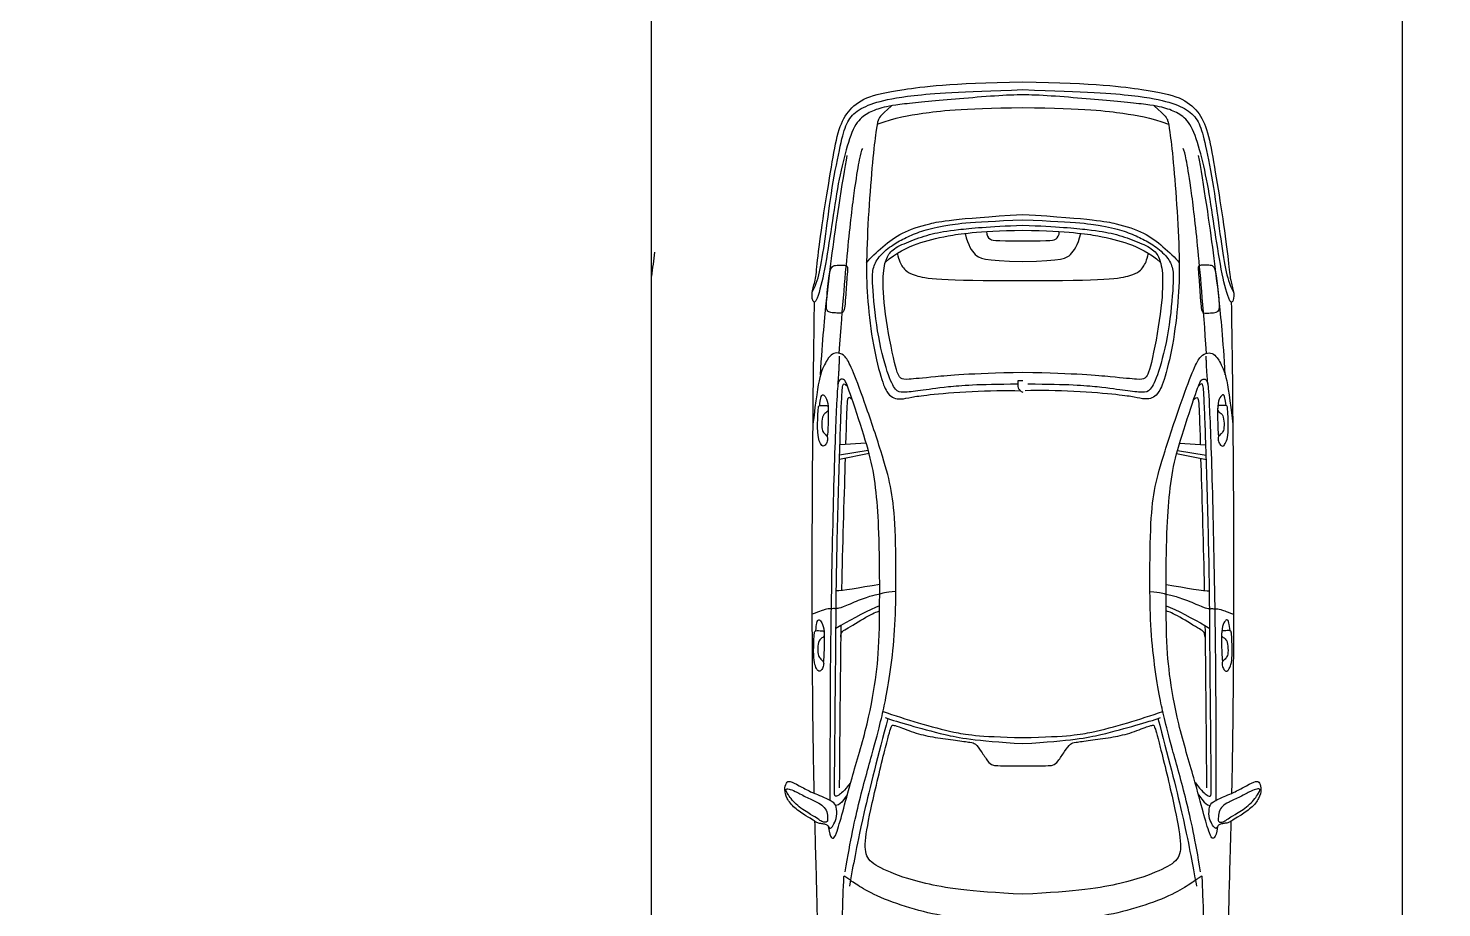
# Model space of a CAD drawing. Header units: metres. Extents: x 1203 to 2640, y 535 to 1122.
# Drawn here: x 1230.33 to 1236.82, y 565.24 to 569.27 of the extents above; entities that cross this region are included whole.
import ezdxf

# ---------------------------------------------------------------- set-up
doc = ezdxf.new("R2010")
doc.units = ezdxf.units.M
doc.layers.add('car', color=253, linetype='Continuous')
doc.layers.add('line work', color=7, linetype='Continuous')
picture_1 = doc.add_image_def('image1.png', size_in_pixel=(941, 730))

msp = doc.modelspace()

# ---------------------------------------------------------------- linework, layer by layer
at = {"layer": 'car'}
for points in [[(1234.192384563925, 567.3201910821824), (1234.056071081222, 567.2925389176066)], [(1234.18864306917, 567.3339949753977), (1234.056732191337, 567.3134329739785)], [(1234.178809129424, 567.3682123478111), (1234.058252615783, 567.3601617199461)], [(1235.604254216888, 567.3201910821824), (1235.740567699591, 567.2925389176066)], [(1235.607995711643, 567.3339949753977), (1235.739906589476, 567.3134329739785)], [(1235.617829651389, 567.3682123478111), (1235.73838616503, 567.3601617199461)], [(1234.06253982783, 566.5307748649586), (1234.040036908808, 566.5173188818476)], [(1235.734098952983, 566.5307748649586), (1235.756601872004, 566.5173188818476)], [(1234.092172934319, 565.7541064654129), (1234.066567501665, 565.7194936617275), (1234.051115364043, 565.70836812264), (1234.038697957635, 565.7042084097036)], [(1235.704465846494, 565.7541064654129), (1235.730071279148, 565.7194936617275), (1235.74552341677, 565.70836812264), (1235.757940823178, 565.7042084097036)]]:
    msp.add_lwpolyline(points, dxfattribs=at)
for points, knots in [([(1233.935115265746, 568.0198828176001), (1233.937155668369, 568.0171368174865), (1233.939252385168, 568.0159294205425), (1233.941405416143, 568.0162606267679), (1233.93920518501, 567.8849246168447), (1233.928145391636, 567.0303411428465), (1233.932504117694, 566.1687374344165), (1233.938420988053, 565.8464101164541), (1233.940319802498, 565.7605620238564), (1233.934849532066, 565.7629968991416), (1233.912425233442, 565.7733060958387), (1233.869392970814, 565.7970480338404), (1233.825360297223, 565.819542986653), (1233.811480432722, 565.8118851303764), (1233.802386728393, 565.7779033931488), (1233.811959048739, 565.7376996476964), (1233.847376634018, 565.6931883580885), (1233.907682252197, 565.6534632286532), (1233.929568295816, 565.6408509323307), (1233.940780884323, 565.6342232501765), (1233.943415016735, 565.6327075652707), (1233.944748308377, 565.5817250849009), (1233.950235878743, 565.3886004987726), (1233.955498286141, 565.178763156382), (1233.956349737954, 565.1126509567212), (1233.959137215022, 565.0639241763974), (1233.943595529602, 565.0490152690793), (1233.932917048397, 564.9294719003019), (1233.949089507212, 564.4995661910727), (1233.959619059592, 564.3411442893496), (1233.990729100716, 564.1779362274538), (1234.02035625163, 564.0643654822834), (1234.035313511885, 564.0368046242922), (1234.040774430933, 564.02871532571), (1234.04666177508, 564.0089134636949), (1234.072471804965, 563.9621976741237), (1234.10733395931, 563.9314717075815), (1234.174103848142, 563.8960186692639), (1234.274554123376, 563.860565630946), (1234.429956608003, 563.8257034766002), (1234.497908264778, 563.8085678414132), (1234.545987976006, 563.8143382486596), (1234.549763115751, 563.8119003625707), (1234.563543605716, 563.8051368296958), (1234.60533210905, 563.7974756040846), (1234.898319390406, 563.7758611926731), (1235.191306671763, 563.7974756040846), (1235.233095175096, 563.8051368296958), (1235.246875665061, 563.8119003625707), (1235.250650804806, 563.8143382486596), (1235.298730516034, 563.8085678414132), (1235.36668217281, 563.8257034766002), (1235.522084657436, 563.860565630946), (1235.62253493267, 563.8960186692639), (1235.689304821502, 563.9314717075815), (1235.724166975848, 563.9621976741237), (1235.749977005732, 564.0089134636949), (1235.75586434988, 564.02871532571), (1235.761325268928, 564.0368046242922), (1235.776282529183, 564.0643654822834), (1235.805909680097, 564.1779362274538), (1235.837019721221, 564.3411442893496), (1235.847549273601, 564.4995661910727), (1235.863721732415, 564.9294719003019), (1235.853043251211, 565.0490152690793), (1235.837501565791, 565.0639241763974), (1235.840289042858, 565.1126509567212), (1235.841140494671, 565.178763156382), (1235.846402902069, 565.3886004987726), (1235.851890472436, 565.5817250849009), (1235.853223764077, 565.6327075652707), (1235.855857896489, 565.6342232501765), (1235.867070484997, 565.6408509323307), (1235.888956528615, 565.6534632286532), (1235.949262146794, 565.6931883580885), (1235.984679732073, 565.7376996476964), (1235.994252052419, 565.7779033931488), (1235.985158348091, 565.8118851303764), (1235.971278483589, 565.819542986653), (1235.927245809999, 565.7970480338404), (1235.884213547371, 565.7733060958387), (1235.861789248746, 565.7629968991416), (1235.856318978314, 565.7605620238564), (1235.858217792759, 565.8464101164541), (1235.864134663119, 566.1687374344165), (1235.868493389176, 567.0303411428465), (1235.857433595803, 567.8849246168447), (1235.855233364669, 568.0162606267679), (1235.857386395645, 568.0159294205425), (1235.859483112444, 568.0171368174865), (1235.861523515066, 568.0198828176001), (1235.868381487429, 568.0361008221248), (1235.865753881165, 568.0740922338043), (1235.84867862401, 568.1184152417372), (1235.842475760426, 568.2052553319145), (1235.812786070298, 568.4249421851769), (1235.775861450804, 568.6464899021453), (1235.74884343654, 568.8040949853546), (1235.705614613716, 568.8932544324273), (1235.626361771874, 568.9589982671373), (1235.47956389437, 568.9887180828282), (1235.239103567417, 569.0211396999455), (1234.898319390406, 569.0274439032739), (1234.557535213396, 569.0211396999455), (1234.317074886442, 568.9887180828282), (1234.170277008939, 568.9589982671373), (1234.091024167096, 568.8932544324273), (1234.047795344273, 568.8040949853546), (1234.020777330009, 568.6464899021453), (1233.983852710514, 568.4249421851769), (1233.954163020386, 568.2052553319145), (1233.947960156802, 568.1184152417372), (1233.930884899648, 568.0740922338043), (1233.928257293383, 568.0361008221248), (1233.935115265746, 568.0198828176001)], [9.811372563959978, 9.811372563959978, 9.811372563959978, 9.811372563959978, 10.30411027758206, 10.30411027758206, 10.30411027758206, 11.1973159144114, 12.1973159144114, 12.64415504076459, 12.64415504076459, 12.64415504076459, 12.96940806953581, 13.96940806953583, 14.96940806953584, 15.96940806953585, 16.96940806953587, 17.96940806953588, 18.96940806953589, 19.9694080695359, 20.96940806953592, 21.2945489660335, 21.2945489660335, 21.2945489660335, 21.6069040191925, 22.6069040191925, 23.22067175966023, 23.22067175966023, 23.22067175966023, 24.15963491974452, 25.15963491974453, 26.15963491974454, 27.15963491974455, 28.15963491974457, 28.73887292436218, 28.73887292436218, 28.73887292436218, 29.73887292436218, 30.73887292436218, 31.73887292436218, 32.73887292436218, 33.73887292436218, 34.73887292436218, 34.73887292436218, 34.73887292436218, 35.28556332597728, 36.28556332597728, 36.28556332597728, 36.28556332597728, 37.28556332597728, 37.83225372759237, 37.83225372759237, 37.83225372759237, 38.83225372759237, 39.83225372759237, 40.83225372759237, 41.83225372759237, 42.83225372759237, 43.83225372759237, 43.83225372759237, 43.83225372759237, 44.41149173220998, 45.41149173221, 46.41149173221001, 47.41149173221002, 48.41149173221004, 49.35045489229432, 49.35045489229432, 49.35045489229432, 49.96422263276205, 50.96422263276205, 51.27657768592105, 51.27657768592105, 51.27657768592105, 51.60171858241863, 52.60171858241865, 53.60171858241866, 54.60171858241868, 55.60171858241868, 56.6017185824187, 57.60171858241871, 58.60171858241873, 59.60171858241874, 59.92697161118996, 59.92697161118996, 59.92697161118996, 60.37381073754315, 61.37381073754315, 62.2670163743725, 62.2670163743725, 62.2670163743725, 62.75975408799457, 62.75975408799457, 62.75975408799457, 63.57112665195455, 64.57112665195456, 65.57112665195456, 66.57112665195456, 67.57112665195456, 68.57112665195456, 69.57112665195456, 70.57112665195456, 71.57112665195456, 72.57112665195456, 72.57112665195456, 72.57112665195456, 73.57112665195456, 74.57112665195456, 75.57112665195456, 76.57112665195456, 77.57112665195456, 78.57112665195456, 79.57112665195456, 80.57112665195456, 81.57112665195456, 82.38249921591454, 82.38249921591454, 82.38249921591454, 82.38249921591454]), ([(1233.931465217872, 568.063488203617), (1233.951586485367, 568.0996855842661), (1233.967859429955, 568.1571195063411), (1233.993008837826, 568.3185209952042), (1234.020729320461, 568.5446617745977), (1234.063039530799, 568.7511064215923), (1234.085653608739, 568.8393742741944), (1234.130881764617, 568.8955447258502), (1234.21914961722, 568.9342075042623), (1234.361399462322, 568.9655754188234), (1234.607236374114, 568.9823536056815), (1234.898319390406, 568.9911074423035), (1235.189402406699, 568.9823536056815), (1235.435239318491, 568.9655754188234), (1235.577489163593, 568.9342075042623), (1235.665757016195, 568.8955447258502), (1235.710985172074, 568.8393742741944), (1235.733599250013, 568.7511064215923), (1235.775909460351, 568.5446617745977), (1235.803629942987, 568.3185209952042), (1235.828779350858, 568.1571195063411), (1235.845052295445, 568.0996855842661), (1235.865173562941, 568.063488203617)], [0, 0, 0, 0, 1, 2, 3, 4, 5, 6, 7, 8, 9, 9, 9, 10, 11, 12, 13, 14, 15, 16, 17, 18, 18, 18, 18]), ([(1235.85523336467, 568.0162606267679), (1235.853016868175, 568.0166015960555), (1235.850740688594, 568.0185732131263), (1235.848404825925, 568.0221754779805), (1235.835317330053, 568.0508332820423), (1235.810601060369, 568.1467313140163), (1235.780646147068, 568.3365159598479), (1235.750737205277, 568.5444195796128), (1235.71572185879, 568.7005296660329), (1235.673411648452, 568.8347551608986), (1235.618700169567, 568.8807128031626), (1235.560341258756, 568.9062448266425), (1235.471343919769, 568.9244819862708), (1235.205081389192, 568.9485550369805), (1234.962372173507, 568.9678424821441), (1234.898319390406, 568.967251598172), (1234.834266607305, 568.9678424821441), (1234.59155739162, 568.9485550369805), (1234.325294861044, 568.9244819862708), (1234.236297522057, 568.9062448266425), (1234.177938611246, 568.8807128031626), (1234.12322713236, 568.8347551608986), (1234.080916922022, 568.7005296660329), (1234.045901575535, 568.5444195796128), (1234.015992633745, 568.3365159598479), (1233.986037720444, 568.1467313140163), (1233.961321450759, 568.0508332820423), (1233.948233954888, 568.0221754779805), (1233.94589809222, 568.0185732131264), (1233.943621912638, 568.0166015960556), (1233.941405416143, 568.016260626768)], [0, 0, 0, 0, 0.5072622863779213, 0.5072622863779213, 0.5072622863779213, 1.359712483094974, 2.359712483094974, 3.359712483094974, 4.359712483094975, 5.359712483094975, 6.359712483094975, 7.359712483094975, 8.359712483094974, 9.359712483094974, 10.35971248309497, 10.35971248309497, 10.35971248309497, 11.35971248309497, 12.35971248309497, 13.35971248309497, 14.35971248309497, 15.35971248309497, 16.35971248309497, 17.35971248309497, 18.35971248309497, 19.35971248309497, 20.21216267981202, 20.21216267981202, 20.21216267981202, 20.71942496618995, 20.71942496618995, 20.71942496618995, 20.71942496618995]), ([(1234.294929416625, 568.9170704748167), (1234.240586794643, 568.8672603389462), (1234.23349618698, 568.8536700075906), (1234.2246329274, 568.8111263616095), (1234.208088176185, 568.671086860254), (1234.189179889082, 568.4341423874969), (1234.177953093615, 568.1895164231039), (1234.183271049363, 568.02584156287), (1234.208679060157, 567.8137142169351), (1234.252995358054, 567.6399943291779), (1234.280766904737, 567.590360075533), (1234.304993147587, 567.5744062082902), (1234.335128230157, 567.5684973685704), (1234.386535135718, 567.5791332800657), (1234.447594561543, 567.5898399398436), (1234.653183302879, 567.6073368539999), (1234.820472726453, 567.6107952854106), (1234.887927862121, 567.6090425097484)], [0, 0, 0, 0, 1, 2, 3, 4, 5, 6, 7, 8, 9, 10, 11, 12, 13, 14, 14.95063561460222, 14.95063561460222, 14.95063561460222, 14.95063561460222]), ([(1234.229372632453, 568.8320945945616), (1234.317031111801, 568.864549486196), (1234.434941658921, 568.883284493468), (1234.605163365766, 568.9052485846739), (1234.898319390406, 568.9088960165996), (1235.191475415046, 568.9052485846739), (1235.361697121892, 568.883284493468), (1235.479607669011, 568.864549486196), (1235.567266148359, 568.8320945945616)], [0, 0, 0, 0, 0.8818112693088045, 1.881811269308804, 1.881811269308804, 1.881811269308804, 2.881811269308804, 3.763622538617609, 3.763622538617609, 3.763622538617609, 3.763622538617609]), ([(1235.501709364188, 568.9170704748167), (1235.556051986169, 568.8672603389462), (1235.563142593833, 568.8536700075906), (1235.572005853413, 568.8111263616095), (1235.588550604627, 568.671086860254), (1235.60745889173, 568.4341423874969), (1235.618685687197, 568.1895164231039), (1235.61336773145, 568.02584156287), (1235.587959720655, 567.8137142169351), (1235.543643422758, 567.6399943291779), (1235.515871876076, 567.590360075533), (1235.491645633225, 567.5744062082902), (1235.461510550655, 567.5684973685704), (1235.410103645094, 567.5791332800657), (1235.34904421927, 567.5898399398436), (1235.143455477934, 567.6073368539999), (1234.976166054359, 567.6107952854106), (1234.908710918691, 567.6090425097484)], [0, 0, 0, 0, 1, 2, 3, 4, 5, 6, 7, 8, 9, 10, 11, 12, 13, 14, 14.95063561460222, 14.95063561460222, 14.95063561460222, 14.95063561460222]), ([(1234.180618118392, 568.1959804932351), (1234.198227654028, 568.2194008589679), (1234.255866084458, 568.2725362870212), (1234.337820727727, 568.3364789207806), (1234.46480539477, 568.3770059421772), (1234.573778052303, 568.397719753113), (1234.898319390406, 568.4184335640491), (1235.222860728509, 568.397719753113), (1235.331833386042, 568.3770059421772), (1235.458818053085, 568.3364789207806), (1235.540772696354, 568.2725362870212), (1235.598411126785, 568.2194008589679), (1235.616020662421, 568.1959804932351)], [0, 0, 0, 0, 1, 2, 3, 4, 4, 4, 5, 6, 7, 8, 8, 8, 8]), ([(1234.874940158925, 567.6386211629608), (1234.689083074831, 567.6381545396337), (1234.535278316518, 567.6258055508747), (1234.422400944185, 567.6080295867278), (1234.344048702818, 567.5990235819731), (1234.314328887127, 567.6062283857768), (1234.278304868109, 567.6755746223891), (1234.22607004053, 567.8773091288967), (1234.205356229594, 568.1177694558505), (1234.208958631496, 568.1772090872323), (1234.237777846712, 568.2294439148102), (1234.303521681422, 568.2825793428635), (1234.360259511377, 568.311398558079), (1234.430506348465, 568.3429195747208), (1234.521466996488, 568.3654345866078), (1234.638545058301, 568.3834465961174), (1234.898319390406, 568.393353201348), (1235.158093722512, 568.3834465961174), (1235.275171784324, 568.3654345866078), (1235.366132432348, 568.3429195747208), (1235.436379269435, 568.311398558079), (1235.493117099391, 568.2825793428635), (1235.558860934101, 568.2294439148102), (1235.587680149316, 568.1772090872323), (1235.591282551218, 568.1177694558505), (1235.570568740282, 567.8773091288967), (1235.518333912704, 567.6755746223891), (1235.482309893685, 567.6062283857768), (1235.452590077994, 567.5990235819731), (1235.374237836627, 567.6080295867278), (1235.261360464294, 567.6258055508747), (1235.107555705982, 567.6381545396337), (1234.921698621888, 567.6386211629608)], [0, 0, 0, 0, 0.960685336757269, 1.960685336757269, 2.960685336757269, 3.960685336757269, 4.960685336757269, 5.960685336757269, 6.960685336757269, 7.960685336757269, 8.960685336757269, 9.960685336757269, 10.96068533675727, 11.96068533675727, 12.96068533675727, 13.96068533675727, 13.96068533675727, 13.96068533675727, 14.96068533675727, 15.96068533675727, 16.96068533675727, 17.96068533675727, 18.96068533675727, 19.96068533675727, 20.96068533675727, 21.96068533675727, 22.96068533675727, 23.96068533675727, 24.96068533675727, 25.96068533675727, 26.96068533675727, 27.92137067351454, 27.92137067351454, 27.92137067351454, 27.92137067351454]), ([(1234.898319390406, 567.6926860314231), (1235.149988318232, 567.6872824285701), (1235.325605410951, 567.6701710195362), (1235.433677468009, 567.6602644143059), (1235.458894281323, 567.6602644143059), (1235.48321049416, 567.6989902347516), (1235.536345922214, 567.9790769826263), (1235.543550726018, 568.1492904724921), (1235.525708611186, 568.2215084052082), (1235.496034418113, 568.2617121506605), (1235.414191079157, 568.2976083519573), (1235.315596179595, 568.3320687052021), (1235.216044047999, 568.3473844177554), (1235.058847579322, 568.3629346711111), (1234.898319390406, 568.3687705621921), (1234.73779120149, 568.3629346711111), (1234.580594732814, 568.3473844177554), (1234.481042601218, 568.3320687052021), (1234.382447701656, 568.2976083519573), (1234.300604362699, 568.2617121506605), (1234.270930169627, 568.2215084052082), (1234.253088054795, 568.1492904724921), (1234.260292858599, 567.9790769826263), (1234.313428286652, 567.6989902347516), (1234.33774449949, 567.6602644143059), (1234.362961312803, 567.6602644143059), (1234.471033369861, 567.6701710195362), (1234.64665046258, 567.6872824285701), (1234.898319390406, 567.6926860314231)], [0, 0, 0, 0, 1, 2, 3, 4, 5, 6, 7, 8, 9, 10, 11, 12, 12, 12, 13, 14, 15, 16, 17, 18, 19, 20, 21, 22, 23, 24, 24, 24, 24]), ([(1234.266293404932, 568.1973142969769), (1234.31614807088, 568.2440283903334), (1234.418276164799, 568.2892565462121), (1234.540100391117, 568.3198949743878), (1234.680161777065, 568.3403205931718), (1234.898319390406, 568.3461564842528), (1235.116477003748, 568.3403205931718), (1235.256538389695, 568.3198949743878), (1235.378362616013, 568.2892565462121), (1235.480490709933, 568.2440283903334), (1235.530345375881, 568.1973142969769)], [0, 0, 0, 0, 1, 2, 3, 3, 3, 4, 5, 6, 6, 6, 6]), ([(1234.632653297091, 568.3314179993349), (1234.646941988246, 568.2739569489393), (1234.679185708973, 568.2305947038235), (1234.713653134578, 568.2050220977296), (1234.898319390406, 568.202798392852), (1235.082985646234, 568.2050220977296), (1235.117453071839, 568.2305947038235), (1235.149696792566, 568.2739569489393), (1235.163985483722, 568.3314179993349)], [0, 0, 0, 0, 1, 2, 2, 2, 3, 4, 4, 4, 4]), ([(1234.731365067585, 568.3394328997886), (1234.731486886067, 568.3208347319685), (1234.744486333449, 568.3036990967814), (1234.763394620552, 568.296608489118), (1234.898319390406, 568.2977902570619), (1235.03324416026, 568.296608489118), (1235.052152447363, 568.3036990967814), (1235.065151894746, 568.3208347319685), (1235.065273713228, 568.3394328997886)], [0, 0, 0, 0, 1, 2, 2, 2, 3, 4, 4, 4, 4]), ([(1234.321722330788, 568.2401252108691), (1234.328952190731, 568.2061339501686), (1234.344518124875, 568.1772257867581), (1234.377873698041, 568.1371990989587), (1234.520190810216, 568.1127383453038), (1234.898319390406, 568.1149620501815), (1235.276447970597, 568.1127383453038), (1235.418765082772, 568.1371990989587), (1235.452120655938, 568.1772257867581), (1235.467686590082, 568.2061339501686), (1235.474916450024, 568.2401252108691)], [0, 0, 0, 0, 1, 2, 3, 3, 3, 4, 5, 6, 6, 6, 6]), ([(1233.965435959841, 567.540467843095), (1233.967131184658, 567.5550804330305), (1233.971678328046, 567.5862409408264), (1233.978422220692, 567.5932096298943), (1233.989613892385, 567.5855789446489), (1234.004620906701, 567.5558192721924), (1234.005129619051, 567.4919758723063), (1234.003053624197, 567.4215650468568), (1234.000159421437, 567.3984654132203), (1234.000044221001, 567.3975865629423)], [0.3486420565506791, 0.3486420565506791, 0.3486420565506791, 0.3486420565506791, 1, 2, 3, 4, 5, 6, 6.040440786243163, 6.040440786243163, 6.040440786243163, 6.040440786243163]), ([(1234.114326020453, 567.5684024550324), (1234.097003786344, 567.5840107629581), (1234.090262780666, 567.5786179584161), (1234.087319488053, 567.4730780538011), (1234.084069734768, 567.3618857580025)], [0, 0, 0, 0, 1, 1.877916167727671, 1.877916167727671, 1.877916167727671, 1.877916167727671]), ([(1235.68231276036, 567.5684024550324), (1235.699634994469, 567.5840107629581), (1235.706376000147, 567.5786179584161), (1235.70931929276, 567.4730780538011), (1235.712569046044, 567.3618857580025)], [0, 0, 0, 0, 1, 1.877916167727671, 1.877916167727671, 1.877916167727671, 1.877916167727671]), ([(1235.831202820972, 567.540467843095), (1235.829507596155, 567.5550804330305), (1235.824960452767, 567.5862409408264), (1235.81821656012, 567.5932096298943), (1235.807024888427, 567.5855789446489), (1235.792017874111, 567.5558192721924), (1235.791509161762, 567.4919758723063), (1235.793585156615, 567.4215650468568), (1235.796479359375, 567.3984654132203), (1235.796594559812, 567.3975865629423)], [0.3486420565506791, 0.3486420565506791, 0.3486420565506791, 0.3486420565506791, 1, 2, 3, 4, 5, 6, 6.040440786243163, 6.040440786243163, 6.040440786243163, 6.040440786243163]), ([(1234.082183731478, 567.2978360554105), (1234.077793800747, 567.1501338939036), (1234.07022282443, 566.9044264368699), (1234.065762631744, 566.7071461505636), (1234.065420971511, 566.6913166028519)], [2.031076658592302, 2.031076658592302, 2.031076658592302, 2.031076658592302, 3, 3.084545976804586, 3.084545976804586, 3.084545976804586, 3.084545976804586]), ([(1235.714455049334, 567.2978360554105), (1235.718844980066, 567.1501338939036), (1235.726415956382, 566.9044264368699), (1235.730876149069, 566.7071461505636), (1235.731217809301, 566.6913166028519)], [2.031076658592302, 2.031076658592302, 2.031076658592302, 2.031076658592302, 3, 3.084545976804586, 3.084545976804586, 3.084545976804586, 3.084545976804586]), ([(1234.240528015533, 566.6211087895272), (1234.194822281243, 566.6036629421787), (1234.115735770546, 566.5621812919601), (1234.06253982783, 566.5307748649586), (1234.060427852681, 566.3859642445532), (1234.058573875082, 566.1839238709358), (1234.055299399038, 565.7862418241009)], [0, 0, 0, 0, 1, 1, 1, 1.647053392163689, 1.647053392163689, 1.647053392163689, 1.647053392163689]), ([(1235.55611076528, 566.6211087895272), (1235.601816499569, 566.6036629421787), (1235.680903010266, 566.5621812919601), (1235.734098952983, 566.5307748649586), (1235.736210928132, 566.3859642445532), (1235.738064905731, 566.1839238709358), (1235.741339381775, 565.7862418241009)], [0, 0, 0, 0, 1, 1, 1, 1.647053392163689, 1.647053392163689, 1.647053392163689, 1.647053392163689]), ([(1233.947198800212, 566.5067856353514), (1233.94889402503, 566.5213982252872), (1233.953441168417, 566.5525587330828), (1233.960185061064, 566.559527422151), (1233.971376732757, 566.5518967369055), (1233.986383747073, 566.5221370644488), (1233.986892459423, 566.4582936645627), (1233.984816464569, 566.3878828391134), (1233.981922261809, 566.3647832054769), (1233.981807061372, 566.3639043551989)], [0.3486420565506791, 0.3486420565506791, 0.3486420565506791, 0.3486420565506791, 1, 2, 3, 4, 5, 6, 6.040440786243163, 6.040440786243163, 6.040440786243163, 6.040440786243163]), ([(1235.8494399806, 566.5067856353514), (1235.847744755783, 566.5213982252872), (1235.843197612395, 566.5525587330828), (1235.836453719749, 566.559527422151), (1235.825262048056, 566.5518967369055), (1235.81025503374, 566.5221370644488), (1235.80974632139, 566.4582936645627), (1235.811822316244, 566.3878828391134), (1235.814716519004, 566.3647832054769), (1235.81483171944, 566.3639043551989)], [0.3486420565506791, 0.3486420565506791, 0.3486420565506791, 0.3486420565506791, 1, 2, 3, 4, 5, 6, 6.040440786243163, 6.040440786243163, 6.040440786243163, 6.040440786243163]), ([(1234.256115304274, 566.1363420730286), (1234.306944245957, 566.1192762973865), (1234.43348517483, 566.0778818975316), (1234.581075989089, 566.0401261078375), (1234.686446244721, 566.0212134978524), (1234.898319390406, 566.0167104954749), (1235.110192536092, 566.0212134978524), (1235.215562791723, 566.0401261078375), (1235.363153605982, 566.0778818975316), (1235.489694534856, 566.1192762973865), (1235.540523476539, 566.1363420730286)], [0, 0, 0, 0, 0.8583800012624154, 1.858380001262415, 2.858380001262415, 2.858380001262415, 2.858380001262415, 3.858380001262415, 4.858380001262415, 5.716760002524831, 5.716760002524831, 5.716760002524831, 5.716760002524831]), ([(1234.26593732025, 566.1084166996329), (1234.297458336892, 566.0967088934517), (1234.372208176357, 566.0750944820402), (1234.532515060993, 566.030064458266), (1234.673909335643, 566.0021458435263), (1234.898319390406, 565.9886368363941), (1235.122729445169, 566.0021458435263), (1235.26412371982, 566.030064458266), (1235.424430604456, 566.0750944820402), (1235.499180443921, 566.0967088934517), (1235.530701460562, 566.1084166996329)], [0, 0, 0, 0, 1, 2, 3, 3, 3, 4, 5, 6, 6, 6, 6]), ([(1234.898319390406, 565.2976951035241), (1235.146885961409, 565.3086763621795), (1235.373374421178, 565.3457381101416), (1235.535347986346, 565.4075076900785), (1235.617707426262, 565.4541780393643), (1235.627316027585, 565.5269288779568), (1235.598490223615, 565.688902443125), (1235.518876098363, 566.015594888125), (1235.501031553048, 566.0746191533983), (1235.4948291494, 566.0735498744987), (1235.478934311466, 566.0708361216805), (1235.387829752575, 566.0343942981242), (1235.303417744115, 566.01677172013), (1235.203451091336, 566.0041633134733), (1235.133204254249, 565.9933561077673), (1235.118794646641, 565.9924555072919), (1235.089975431425, 565.9537296868461), (1235.058454414784, 565.9050972611703), (1235.039541804798, 565.8870852516607), (1235.004418386255, 565.8870852516607), (1234.898319390406, 565.8861846511852), (1234.792220394558, 565.8870852516607), (1234.757096976014, 565.8870852516607), (1234.738184366029, 565.9050972611703), (1234.706663349387, 565.9537296868461), (1234.677844134172, 565.9924555072919), (1234.663434526564, 565.9933561077673), (1234.593187689477, 566.0041633134733), (1234.493221036698, 566.01677172013), (1234.408809028238, 566.0343942981242), (1234.317704469347, 566.0708361216805), (1234.301809631412, 566.0735498744987), (1234.295607227765, 566.0746191533983), (1234.27776268245, 566.015594888125), (1234.198148557198, 565.688902443125), (1234.169322753227, 565.5269288779568), (1234.178931354551, 565.4541780393643), (1234.261290794467, 565.4075076900785), (1234.423264359635, 565.3457381101416), (1234.649752819404, 565.3086763621795), (1234.898319390406, 565.2976951035241)], [0, 0, 0, 0, 1, 2, 3, 4, 5, 6, 7, 8, 9, 10, 11, 12, 13, 14, 15, 16, 17, 18, 18, 18, 19, 20, 21, 22, 23, 24, 25, 26, 27, 28, 29, 30, 31, 32, 33, 34, 35, 36, 36, 36, 36]), ([(1233.943415016735, 565.6327075652707), (1233.9488823949, 565.6295616252567), (1233.961200084303, 565.6229355486407), (1233.968147409048, 565.6234699582365), (1233.973571723911, 565.6227520342106), (1233.978996038773, 565.6220341101844), (1233.992397287258, 565.618524259391), (1234.003405455655, 565.6142167152354), (1234.007712999811, 565.5993796186995), (1234.016806704139, 565.5984223866649), (1234.030686568641, 565.6180456433738), (1234.046480897211, 565.6534632286532), (1234.042173353056, 565.7013248303822), (1234.030686568641, 565.7209480870911), (1233.979479498936, 565.7439912684586), (1233.951668039346, 565.7555108034878), (1233.940319802498, 565.7605620238564)], [18.32514089649769, 18.32514089649769, 18.32514089649769, 18.32514089649769, 19, 20, 20, 20, 21, 22, 23, 24, 25, 26, 27, 28, 29, 29.67474697122878, 29.67474697122878, 29.67474697122878, 29.67474697122878]), ([(1235.853223764077, 565.6327075652707), (1235.847756385913, 565.6295616252567), (1235.835438696509, 565.6229355486407), (1235.828491371764, 565.6234699582365), (1235.823067056902, 565.6227520342106), (1235.817642742039, 565.6220341101844), (1235.804241493555, 565.618524259391), (1235.793233325157, 565.6142167152354), (1235.788925781002, 565.5993796186995), (1235.779832076673, 565.5984223866649), (1235.765952212172, 565.6180456433738), (1235.750157883601, 565.6534632286532), (1235.754465427757, 565.7013248303822), (1235.765952212172, 565.7209480870911), (1235.817159281877, 565.7439912684586), (1235.844970741467, 565.7555108034878), (1235.856318978314, 565.7605620238564)], [18.32514089649769, 18.32514089649769, 18.32514089649769, 18.32514089649769, 19, 20, 20, 20, 21, 22, 23, 24, 25, 26, 27, 28, 29, 29.67474697122878, 29.67474697122878, 29.67474697122878, 29.67474697122878]), ([(1235.673255814452, 564.1978420440116), (1235.70182646649, 564.4784520379178), (1235.719616105512, 564.7653099671454), (1235.73184648234, 565.1188790427047), (1235.722201646599, 565.3746049672195), (1235.721244414565, 565.3798697434095), (1235.717894102444, 565.380826975444), (1235.706885934046, 565.3726905031501), (1235.663331876473, 565.3420590780438), (1235.580531305482, 565.2913257802109), (1235.417323243585, 565.230541546015), (1235.250764869568, 565.1932094966664), (1235.097607744035, 565.1735862399576), (1234.952258691182, 565.1655746843626), (1234.898319390406, 565.1647993264146), (1234.84438008963, 565.1655746843626), (1234.699031036777, 565.1735862399576), (1234.545873911244, 565.1932094966664), (1234.379315537227, 565.230541546015), (1234.216107475331, 565.2913257802109), (1234.13330690434, 565.3420590780438), (1234.089752846766, 565.3726905031501), (1234.078744678369, 565.380826975444), (1234.075394366248, 565.3798697434095), (1234.074437134213, 565.3746049672195), (1234.064792298473, 565.1188790427047), (1234.0770226753, 564.7653099671454), (1234.094812314322, 564.4784520379178), (1234.12338296636, 564.1978420440116)], [0, 0, 0, 0, 1, 2, 3, 4, 5, 6, 7, 8, 9, 10, 11, 12, 12, 12, 13, 14, 15, 16, 17, 18, 19, 20, 21, 22, 23, 24, 24, 24, 24])]:
    msp.add_open_spline(points, degree=3, knots=knots, dxfattribs=at)
for points, degree in [([(1233.969263104834, 567.6814418551266), (1233.978771886575, 567.8488498466581), (1233.998395143284, 568.0422107176435), (1234.022325944148, 568.2398791327842), (1234.05200013722, 568.44903433234), (1234.081674330292, 568.6371304271354), (1234.092203882672, 568.6888209570027)], 3), ([(1234.054807124374, 567.781354571759), (1234.07120026253, 568.0031180347412), (1234.097199157296, 568.3074232803021), (1234.129106891782, 568.5638669241346), (1234.150378714773, 568.6796801826395), (1234.156878438464, 568.7115879171254), (1234.162787278184, 568.7210420606766)], 3), ([(1235.741831656439, 567.781354571759), (1235.725438518283, 568.0031180347412), (1235.699439623516, 568.3074232803021), (1235.66753188903, 568.5638669241346), (1235.64626006604, 568.6796801826395), (1235.639760342348, 568.7115879171254), (1235.633851502628, 568.7210420606766)], 3), ([(1235.827375675979, 567.6814418551266), (1235.817866894238, 567.8488498466581), (1235.798243637529, 568.0422107176435), (1235.774312836664, 568.2398791327842), (1235.744638643592, 568.44903433234), (1235.71496445052, 568.6371304271354), (1235.70443489814, 568.6888209570027)], 3), ([(1233.997145307394, 568.0227792980179), (1233.99529105088, 567.9962702974756), (1233.996204346701, 567.9840270446305), (1234.001561087743, 567.9737256195492), (1234.012892655332, 567.9675447645006), (1234.047711472107, 567.9650724224812), (1234.063987723735, 567.9650724224812), (1234.073671063311, 567.9687809355103), (1234.080057946862, 567.9842330731321), (1234.083148374386, 568.0266749444668), (1234.091183485949, 568.142668990881), (1234.093861856471, 568.17295518062), (1234.093861856471, 568.1758395796428), (1234.090977457448, 568.1828445486979), (1234.068520350771, 568.1867590902289), (1234.035349762009, 568.1849048337142), (1234.020103652889, 568.1805782351801), (1234.007329885789, 568.1430810478844), (1233.998999563909, 568.0492882985602), (1233.997145307394, 568.0227792980179)], 3), ([(1235.799493473418, 568.0227792980179), (1235.801347729933, 567.9962702974756), (1235.800434434112, 567.9840270446305), (1235.79507769307, 567.9737256195492), (1235.78374612548, 567.9675447645006), (1235.748927308706, 567.9650724224812), (1235.732651057077, 567.9650724224812), (1235.722967717501, 567.9687809355103), (1235.716580833951, 567.9842330731321), (1235.713490406426, 568.0266749444668), (1235.705455294863, 568.142668990881), (1235.702776924342, 568.17295518062), (1235.702776924342, 568.1758395796428), (1235.705661323365, 568.1828445486979), (1235.728118430042, 568.1867590902289), (1235.761289018803, 568.1849048337142), (1235.776535127923, 568.1805782351801), (1235.789308895024, 568.1430810478844), (1235.797639216903, 568.0492882985602), (1235.799493473418, 568.0227792980179)], 3), ([(1234.082335214649, 565.4001656409125), (1234.107137751743, 565.548251377096), (1234.145800530156, 565.7298934869957), (1234.2172901959, 565.9793778307137), (1234.251576056001, 566.1150622983498), (1234.267624756474, 566.1865519640933), (1234.29534523911, 566.3455799960539), (1234.312852912353, 566.5323285106497), (1234.316500344279, 566.7292898346377), (1234.312852912353, 567.0218138750788), (1234.293886266339, 567.1691701248769), (1234.253764515156, 567.3136084291348), (1234.16622614894, 567.5747645550148), (1234.110785183669, 567.7192028592726), (1234.082335214649, 567.7709963926177), (1234.050237813703, 567.7855861203204), (1234.021787844682, 567.7790207428541), (1234.002821198669, 567.7571361513001), (1233.963428933871, 567.6878349447115), (1233.948109719783, 567.570387636704), (1233.934588431638, 567.4558414190799)], 3), ([(1235.714303566164, 565.4001656409125), (1235.689501029069, 565.548251377096), (1235.650838250657, 565.7298934869957), (1235.579348584913, 565.9793778307137), (1235.545062724811, 566.1150622983498), (1235.529014024338, 566.1865519640933), (1235.501293541703, 566.3455799960539), (1235.48378586846, 566.5323285106497), (1235.480138436534, 566.7292898346377), (1235.48378586846, 567.0218138750788), (1235.502752514473, 567.1691701248769), (1235.542874265656, 567.3136084291348), (1235.630412631873, 567.5747645550148), (1235.685853597143, 567.7192028592726), (1235.714303566164, 567.7709963926177), (1235.74640096711, 567.7855861203204), (1235.77485093613, 567.7790207428541), (1235.793817582144, 567.7571361513001), (1235.833209846942, 567.6878349447115), (1235.84852906103, 567.570387636704), (1235.862050349175, 567.4558414190799)], 3), ([(1234.049369001013, 567.6385578273475), (1234.056428163231, 567.7242207999743), (1234.056428163231, 567.7673553299278)], 2), ([(1235.7472697798, 567.6385578273475), (1235.740210617582, 567.7242207999743), (1235.740210617582, 567.7673553299278)], 2), ([(1234.004731767449, 565.6084619223195), (1234.009501495076, 565.5753615269612), (1234.018805790452, 565.5536515044166), (1234.028110085829, 565.5532638254429), (1234.038577418127, 565.5629557997929), (1234.071142451943, 565.6715059125142), (1234.105360221675, 565.8085197287203), (1234.190464976255, 566.0871691671027), (1234.228899381549, 566.3177755988677), (1234.241253297537, 566.4811218213677), (1234.241253297537, 566.8929190209476), (1234.231644696213, 567.0809730754227), (1234.213800150898, 567.2456919552546), (1234.173993088272, 567.3898209751076), (1234.096139905893, 567.6239939510472), (1234.080245067959, 567.6631495274216), (1234.060085761311, 567.6639248853699), (1234.051169144908, 567.6507438002536), (1234.045353960298, 567.6220555561772), (1234.030031386352, 567.2480258932271), (1234.016304813032, 566.6056222618822), (1234.012186841037, 566.2308868102646), (1234.012533963151, 565.7281467474004)], 3), ([(1234.1075717913, 565.8100824896774), (1234.075778640187, 565.7683833571102), (1234.047865754059, 565.7478363714877), (1234.036623063813, 565.7470610135397), (1234.033521632021, 565.75287619815), (1234.033133953047, 565.7885426637583), (1234.040389680377, 566.5053570790219), (1234.041290280852, 566.7638294154849), (1234.054799287984, 567.2708674831811), (1234.06560649369, 567.5716680419919), (1234.070576001746, 567.6453184325098), (1234.078740520938, 567.6424922527892), (1234.092583618091, 567.6306135442933)], 3), ([(1234.898319390406, 567.6544912511927), (1234.878148098079, 567.6544912511927), (1234.874841467806, 567.6544912511927), (1234.874841467806, 567.6544912511927), (1234.874841467806, 567.6171008934907), (1234.884252646275, 567.6143029755674), (1234.893155112394, 567.6028569476994), (1234.898319390406, 567.6028569476994)], 3), ([(1235.791907013363, 565.6084619223195), (1235.787137285736, 565.5753615269612), (1235.77783299036, 565.5536515044166), (1235.768528694984, 565.5532638254429), (1235.758061362686, 565.5629557997929), (1235.72549632887, 565.6715059125142), (1235.691278559137, 565.8085197287203), (1235.606173804557, 566.0871691671027), (1235.567739399263, 566.3177755988677), (1235.555385483276, 566.4811218213677), (1235.555385483276, 566.8929190209476), (1235.564994084599, 567.0809730754227), (1235.582838629914, 567.2456919552546), (1235.622645692541, 567.3898209751076), (1235.70049887492, 567.6239939510472), (1235.716393712854, 567.6631495274216), (1235.736553019502, 567.6639248853699), (1235.745469635904, 567.6507438002536), (1235.751284820514, 567.6220555561772), (1235.766607394461, 567.2480258932271), (1235.78033396778, 566.6056222618822), (1235.784451939776, 566.2308868102646), (1235.784104817662, 565.7281467474004)], 3), ([(1235.689066989512, 565.8100824896774), (1235.720860140625, 565.7683833571102), (1235.748773026754, 565.7478363714877), (1235.760015717, 565.7470610135397), (1235.763117148792, 565.75287619815), (1235.763504827766, 565.7885426637583), (1235.756249100436, 566.5053570790219), (1235.75534849996, 566.7638294154849), (1235.741839492828, 567.2708674831811), (1235.731032287122, 567.5716680419919), (1235.726062779067, 567.6453184325098), (1235.717898259875, 567.6424922527892), (1235.704055162722, 567.6306135442933)], 3), ([(1233.991495887119, 567.5407900244138), (1233.984647494896, 567.5411198644651), (1233.95957758791, 567.5424121277117), (1233.960051774734, 567.533291852302), (1233.956137233203, 567.497648921521), (1233.955107090695, 567.4084385803178), (1233.962730145255, 567.3781523905789), (1233.975709940857, 567.3540470558889), (1233.984157109424, 567.3532229418824), (1233.997136905026, 567.364966566475), (1234.003317760075, 567.3894839581683), (1234.000316268342, 567.3997390038658), (1233.983951080922, 567.4148254638678), (1233.974679798349, 567.4273932024671), (1233.974267741346, 567.4723074158212), (1233.981478738902, 567.5027996340616), (1234.004676364833, 567.5131328870427), (1234.004510347603, 567.5219648513603), (1234.003642068395, 567.5382915794153), (1234.000667941248, 567.5404330874037), (1233.998344279342, 567.5404601843625), (1233.991495887119, 567.5407900244138)], 3), ([(1235.805142893694, 567.5407900244138), (1235.811991285917, 567.5411198644651), (1235.837061192902, 567.5424121277117), (1235.836587006079, 567.533291852302), (1235.84050154761, 567.497648921521), (1235.841531690118, 567.4084385803178), (1235.833908635558, 567.3781523905789), (1235.820928839956, 567.3540470558889), (1235.812481671389, 567.3532229418824), (1235.799501875787, 567.364966566475), (1235.793321020738, 567.3894839581683), (1235.79632251247, 567.3997390038658), (1235.812687699891, 567.4148254638678), (1235.821958982464, 567.4273932024671), (1235.822371039467, 567.4723074158212), (1235.81516004191, 567.5027996340616), (1235.791962415979, 567.5131328870427), (1235.79212843321, 567.5219648513603), (1235.792996712418, 567.5382915794153), (1235.795970839565, 567.5404330874037), (1235.798294501471, 567.5404601843625), (1235.805142893694, 567.5407900244138)], 3), ([(1234.315048573249, 566.6878089040868), (1234.263116142413, 566.6842118158795), (1234.240768927135, 566.6715900570355), (1234.215384317213, 566.6716034092228), (1234.143336279174, 566.6472871963849), (1234.063840354833, 566.6112836245456), (1234.040766057862, 566.6077309084123), (1234.040772638481, 566.6084814004121), (1234.017389752004, 566.6084561654279), (1233.990234198342, 566.6058595745128), (1233.970420987882, 566.596853569758), (1233.931293614551, 566.5833361736345)], 3), ([(1234.240782324204, 566.7193688644018), (1234.145576338469, 566.7040462938978), (1234.065355163267, 566.6882582354419), (1234.041609998436, 566.6901503197641)], 3), ([(1235.481590207564, 566.6878089040868), (1235.5335226384, 566.6842118158795), (1235.555869853678, 566.6715900570355), (1235.5812544636, 566.6716034092228), (1235.653302501638, 566.6472871963849), (1235.73279842598, 566.6112836245456), (1235.755872722951, 566.6077309084123), (1235.755866142331, 566.6084814004121), (1235.779249028808, 566.6084561654279), (1235.80640458247, 566.6058595745128), (1235.826217792931, 566.596853569758), (1235.865345166262, 566.5833361736345)], 3), ([(1235.555856456608, 566.7193688644018), (1235.651062442344, 566.7040462938978), (1235.731283617545, 566.6882582354419), (1235.755028782376, 566.6901503197641)], 3), ([(1234.061805275372, 566.477285178019), (1234.062140741498, 566.5025012272947), (1234.082007699807, 566.5106199884174), (1234.199862107905, 566.5842789934784), (1234.234365536592, 566.5970723996206), (1234.240314274492, 566.5963034721758)], 3), ([(1235.73483350544, 566.477285178019), (1235.734498039315, 566.5025012272947), (1235.714631081005, 566.5106199884174), (1235.596776672907, 566.5842789934784), (1235.562273244221, 566.5970723996206), (1235.556324506321, 566.5963034721758)], 3), ([(1233.97325872749, 566.5071078166702), (1233.966410335267, 566.5074376567218), (1233.941340428282, 566.5087299199683), (1233.941814615105, 566.4996096445586), (1233.937900073574, 566.4639667137778), (1233.936869931066, 566.3747563725742), (1233.944492985626, 566.3444701828355), (1233.957472781228, 566.3203648481456), (1233.965919949795, 566.3195407341389), (1233.978899745397, 566.3312843587316), (1233.985080600446, 566.3558017504247), (1233.982079108714, 566.3660567961224), (1233.965713921294, 566.3811432561245), (1233.95644263872, 566.3937109947237), (1233.956030581717, 566.4386252080778), (1233.963241579274, 566.4691174263182), (1233.986439205205, 566.4794506792994), (1233.986273187974, 566.4882826436169), (1233.985404908767, 566.5046093716719), (1233.982430781619, 566.5067508796603), (1233.980107119713, 566.5067779766191), (1233.97325872749, 566.5071078166702)], 3), ([(1235.823380053322, 566.5071078166702), (1235.830228445545, 566.5074376567218), (1235.855298352531, 566.5087299199683), (1235.854824165708, 566.4996096445586), (1235.858738707238, 566.4639667137778), (1235.859768849747, 566.3747563725742), (1235.852145795187, 566.3444701828355), (1235.839165999584, 566.3203648481456), (1235.830718831018, 566.3195407341389), (1235.817739035415, 566.3312843587316), (1235.811558180366, 566.3558017504247), (1235.814559672099, 566.3660567961224), (1235.830924859519, 566.3811432561245), (1235.840196142092, 566.3937109947237), (1235.840608199096, 566.4386252080778), (1235.833397201539, 566.4691174263182), (1235.810199575607, 566.4794506792994), (1235.810365592838, 566.4882826436169), (1235.811233872046, 566.5046093716719), (1235.814207999193, 566.5067508796603), (1235.816531661099, 566.5067779766191), (1235.823380053322, 566.5071078166702)], 3), ([(1234.278745505405, 566.1038154075022), (1234.233515703133, 565.9382032097672), (1234.154262861291, 565.6211918423976), (1234.128145447502, 565.4707915629922), (1234.110133437992, 565.3897375201987), (1234.102028033712, 565.3339002907189)], 3), ([(1235.517893275407, 566.1038154075022), (1235.56312307768, 565.9382032097672), (1235.642375919522, 565.6211918423976), (1235.668493333311, 565.4707915629922), (1235.686505342821, 565.3897375201987), (1235.6946107471, 565.3339002907189)], 3), ([(1233.956355925312, 565.6435223382291), (1233.963851052143, 565.6384825115672), (1233.975998326662, 565.6296951214897), (1233.989954769726, 565.6273690476457), (1234.001197459972, 565.6285320845677), (1234.001585138946, 565.6432638855799), (1234.00003442305, 565.6773796352925), (1233.982976548194, 565.7021910896287), (1233.957389735909, 565.7184736065369), (1233.899625568783, 565.7444480977954), (1233.848839623188, 565.7731363418716), (1233.823640489878, 565.7816652792999), (1233.805663943708, 565.7823478330195), (1233.816274589371, 565.7584045408596), (1233.85969463446, 565.7021910896287), (1233.931027565677, 565.6599340814621), (1233.948860798481, 565.6485621648915), (1233.956355925312, 565.6435223382291)], 3), ([(1235.840282855501, 565.6435223382291), (1235.83278772867, 565.6384825115672), (1235.820640454151, 565.6296951214897), (1235.806684011087, 565.6273690476457), (1235.795441320841, 565.6285320845677), (1235.795053641867, 565.6432638855799), (1235.796604357763, 565.6773796352925), (1235.813662232619, 565.7021910896287), (1235.839249044903, 565.7184736065369), (1235.89701321203, 565.7444480977954), (1235.947799157625, 565.7731363418716), (1235.972998290935, 565.7816652792999), (1235.990974837105, 565.7823478330195), (1235.980364191441, 565.7584045408596), (1235.936944146353, 565.7021910896287), (1235.865611215136, 565.6599340814621), (1235.847777982331, 565.6485621648915), (1235.840282855501, 565.6435223382291)], 3)]:
    msp.add_open_spline(points, degree=degree, dxfattribs=at)
at = {"layer": 'line work', "lineweight": -3}
msp.add_line((1236.639238819462, 580.42880334044), (1236.639238819462, 563.2581654923897), dxfattribs=at)
msp.add_lwpolyline([(1233.1926934961, 555.9831676466583), (1233.1926934961, 586.4488524626872), (1233.1926934961, 635.2480310933973)], dxfattribs=at)
msp.add_arc((1247.826940138888, 566.2019385346517), 14.76142188941079, 172.0440498858608, 172.473602998037, dxfattribs=at)

# ---------------------------------------------------------------- pictures from other files: only their frames are drawn
image = msp.add_image(picture_1, insert=(1202.937472373582, 535.4393026118123), size_in_units=(167.27261906233838, 129.765156127))
image.dxf.flags = 6

doc.saveas('drawing.dxf')
